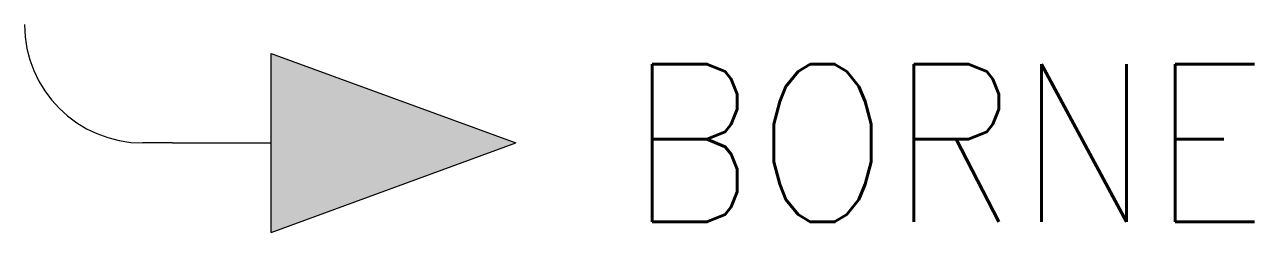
# Model space of a CAD drawing. Extents: x 98.2 to 110.7, y 224.6 to 226.7.
import ezdxf
from ezdxf.enums import TextEntityAlignment as Align

# ---------------------------------------------------------------- set-up
doc = ezdxf.new("R2010")
doc.units = 0
doc.header["$MEASUREMENT"] = 0
doc.layers.get('0').update_dxf_attribs({"linetype": 'CONTINUOUS'})
doc.styles.add('ROMANS', font='romans')

# ---------------------------------------------------------------- blocks, each defined once
blk = doc.blocks.new('24')
at = {"color": 7}
blk.add_line((0.906, 0), (-0.906, 0), dxfattribs=at)
for p in [(-0.906, 0), (0.906, 0)]:
    blk.add_line(p, (0, -2.484))
blk.add_solid([(0, -2.484), (0.906, 0), (-0.906, 0)])

msp = doc.modelspace()

# ---------------------------------------------------------------- linework, layer by layer
for q in [(99.381, 225.543), (100.681, 225.543)]:
    msp.add_line((99.681, 225.543), q)
msp.add_arc((99.381, 226.743), 1.2, 180, 270)

# ---------------------------------------------------------------- block references
at = {"xscale": -1, "rotation": 90}
msp.add_blockref('24', (100.681, 225.543), dxfattribs=at)

# ---------------------------------------------------------------- texts
at = {"color": 7, "lineweight": -3, "style": 'ROMANS', "width": 0.9}
msp.add_attdef('BORNE', text='', height=1.6, dxfattribs=at).set_placement((104.301, 225.543), align=Align.MIDDLE_LEFT)

doc.saveas('drawing.dxf')
